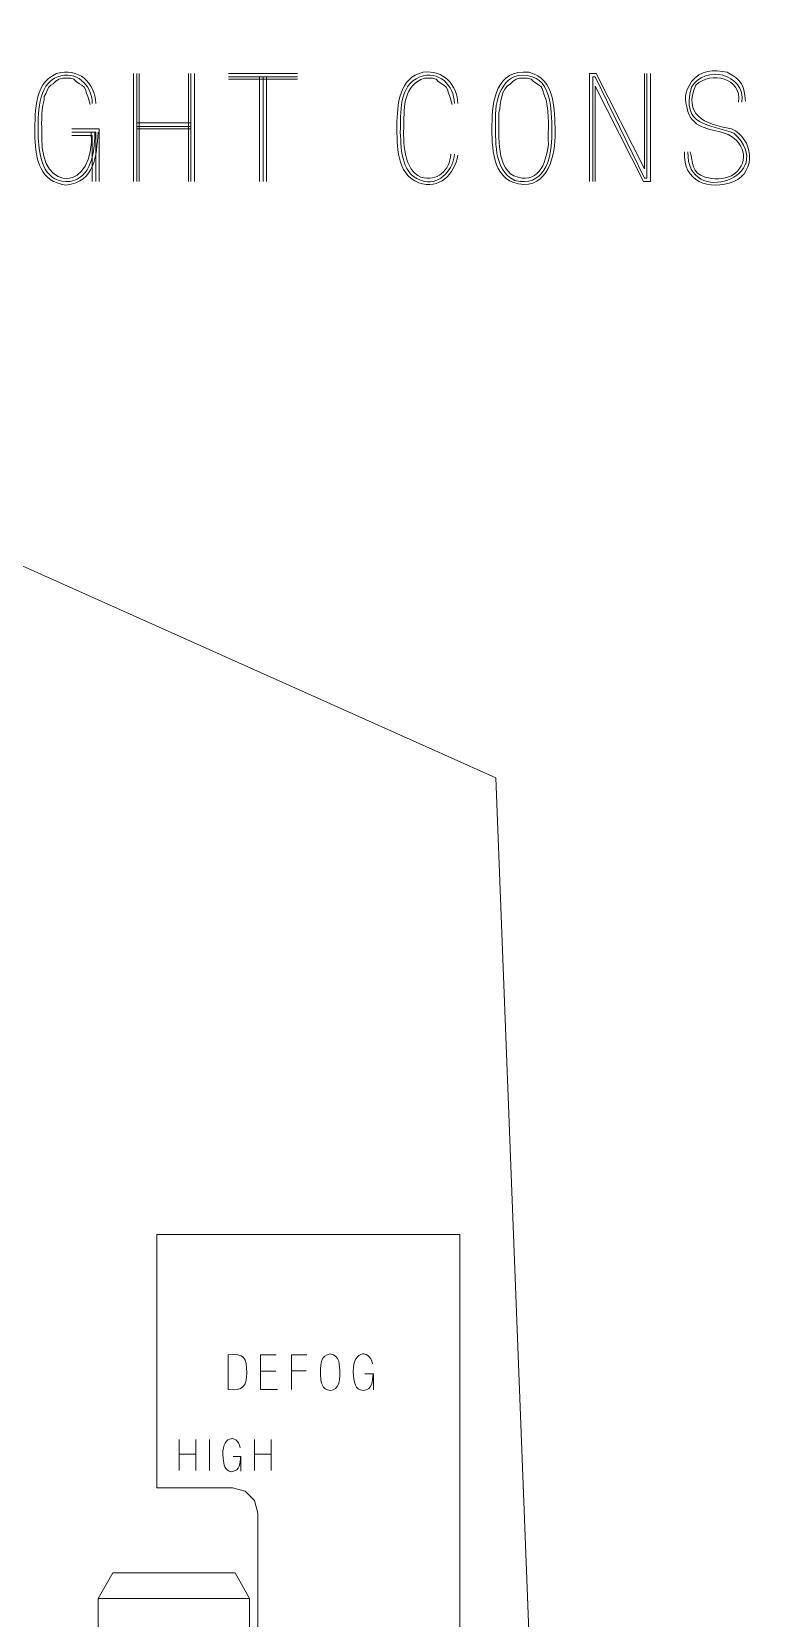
# Model space of a CAD drawing. Header units: millimetres. Extents: x 0.4 to 14.3, y 0.4 to 10.4.
# Drawn here: x 9.654 to 10.611, y 7.843 to 9.87 of the extents above; entities that cross this region are included whole.
import ezdxf

# ---------------------------------------------------------------- set-up
doc = ezdxf.new("R2010")
doc.units = ezdxf.units.MM
doc.layers.add('PDF_Geometry', color=7, linetype='Continuous')

msp = doc.modelspace()

# ---------------------------------------------------------------- linework, layer by layer
at = {"layer": 'PDF_Geometry', "lineweight": 15}
for points in [[(10.3665, 5.8443), (10.2475, 8.917), (8.1167, 9.8705), (8.1167, 1.7942), (10.5292, 1.6424), (10.3786, 5.532)], [(9.7842, 9.8171), (9.7842, 9.6789)], [(9.7886, 9.6789), (9.7886, 9.8171)], [(9.7915, 9.6789), (9.7915, 9.8171)], [(9.8547, 9.6789), (9.8547, 9.8171)], [(9.8577, 9.6789), (9.8577, 9.8171)], [(9.8621, 9.6789), (9.8621, 9.8171)], [(9.994, 9.8171), (9.9058, 9.8171)], [(10.4376, 9.8171), (10.4376, 9.6951), (10.3759, 9.8171), (10.3671, 9.8171), (10.3671, 9.6789)], [(10.3715, 9.6789), (10.3715, 9.8127), (10.3744, 9.8127), (10.4376, 9.6834), (10.4406, 9.6834), (10.4406, 9.8171)], [(10.445, 9.8171), (10.445, 9.6789), (10.4361, 9.6789), (10.3744, 9.801), (10.3744, 9.6789)], [(9.67, 9.7833), (9.67, 9.7877), (9.6729, 9.7921), (9.6744, 9.7965), (9.6759, 9.7995), (9.6788, 9.8024), (9.6817, 9.8039), (9.6847, 9.8068), (9.6891, 9.8098), (9.6935, 9.8112), (9.7038, 9.8112), (9.7082, 9.8098), (9.7111, 9.8068), (9.7155, 9.8039), (9.7185, 9.8024), (9.7214, 9.7995), (9.7229, 9.7965), (9.7244, 9.7921), (9.7258, 9.7877), (9.7273, 9.7833), (9.7288, 9.7774)], [(9.994, 9.8127), (9.9058, 9.8127)], [(9.994, 9.8098), (9.9058, 9.8098)], [(9.9455, 9.8127), (9.9455, 9.6789)], [(9.9499, 9.6789), (9.9499, 9.8127)], [(9.9543, 9.6789), (9.9543, 9.8127)], [(10.1915, 9.7774), (10.1901, 9.7833), (10.1886, 9.7877), (10.1871, 9.7921), (10.1857, 9.7965), (10.1842, 9.7995), (10.1812, 9.8024), (10.1783, 9.8039), (10.1739, 9.8068), (10.171, 9.8098), (10.1665, 9.8112), (10.1562, 9.8112)], [(10.2955, 9.8068), (10.2925, 9.8098), (10.2881, 9.8112), (10.2778, 9.8112), (10.2734, 9.8098), (10.269, 9.8068), (10.2661, 9.8039)], [(9.7317, 9.7789), (9.7317, 9.7833)], [(9.7886, 9.7539), (9.8577, 9.7539)], [(9.7053, 9.7466), (9.7405, 9.7466), (9.7405, 9.6789)], [(9.7361, 9.6789), (9.7361, 9.7422), (9.7053, 9.7422)], [(9.7053, 9.7378), (9.7317, 9.7378), (9.7317, 9.6789)], [(9.7347, 9.7422), (9.7347, 9.7348)], [(9.7886, 9.7495), (9.8577, 9.7495)], [(9.7886, 9.7466), (9.8577, 9.7466)], [(9.6538, 6.7598), (10.2015, 6.7598), (10.2015, 8.3333), (9.814, 8.3333), (9.814, 8.0098), (9.9109, 8.0098), (9.927, 8.0055), (9.9388, 7.9937), (9.9432, 7.9775), (9.9432, 7.2451), (9.9388, 7.2289), (9.927, 7.2171), (9.9109, 7.2127), (9.814, 7.2127), (9.814, 6.7598)], [(9.9054, 8.1799), (9.9054, 8.1354)], [(9.9669, 8.1799), (9.9468, 8.1799), (9.9468, 8.1354), (9.9685, 8.1354)], [(10.0057, 8.1799), (9.9861, 8.1799), (9.9861, 8.1354)], [(9.9468, 8.1587), (9.9664, 8.1587)], [(9.9861, 8.1592), (10.0052, 8.1592)], [(10.0802, 8.1556), (10.091, 8.1556), (10.091, 8.1349)], [(9.8428, 8.0717), (9.8428, 8.0317)], [(9.8642, 8.0717), (9.8642, 8.0317)], [(9.8813, 8.0717), (9.8813, 8.0317)], [(9.9388, 8.0717), (9.9388, 8.0317)], [(9.9602, 8.0717), (9.9602, 8.0317)], [(9.8428, 8.0526), (9.8642, 8.0526)], [(9.9119, 8.0498), (9.9217, 8.0498), (9.9217, 8.0312)], [(9.9388, 8.0526), (9.9602, 8.0526)], [(9.9328, 7.8685), (9.9328, 7.78), (9.9246, 7.7717), (9.7474, 7.7717), (9.7391, 7.78), (9.7391, 7.8685), (9.7579, 7.9011), (9.9141, 7.9011), (9.9328, 7.8685), (9.7391, 7.8685)]]:
    msp.add_lwpolyline(points, dxfattribs=at)
for points in [[(9.6861, 9.8171), (9.6546, 9.8036), (9.659, 9.7632), (9.6582, 9.7348)], [(9.7317, 9.7833), (9.7276, 9.8078), (9.7071, 9.8221), (9.6832, 9.8112)], [(9.7361, 9.7789), (9.7352, 9.8051), (9.7139, 9.8255), (9.6861, 9.8171)], [(10.1548, 9.8186), (10.1238, 9.8127), (10.1213, 9.7763), (10.121, 9.751)], [(10.1504, 9.8127), (10.1743, 9.8217), (10.1941, 9.8024), (10.1945, 9.7789)], [(10.1989, 9.7789), (10.1982, 9.8022), (10.1804, 9.8225), (10.1548, 9.8186)], [(10.2896, 9.8186), (10.2481, 9.8232), (10.2426, 9.7824), (10.2425, 9.751)], [(10.294, 9.8127), (10.259, 9.8244), (10.2464, 9.7877), (10.2469, 9.7598)], [(10.3234, 9.7422), (10.3224, 9.77), (10.3242, 9.8111), (10.2896, 9.8186)], [(10.4974, 9.7995), (10.5143, 9.8288), (10.5666, 9.8173), (10.5621, 9.7804)], [(10.543, 9.8186), (10.5259, 9.8223), (10.5093, 9.8215), (10.4974, 9.8068)], [(10.5577, 9.7804), (10.5622, 9.8122), (10.5226, 9.8202), (10.5033, 9.8024)], [(10.5665, 9.7818), (10.5647, 9.8011), (10.5627, 9.8089), (10.543, 9.8186)], [(9.6832, 9.8112), (9.6594, 9.7966), (9.6628, 9.7589), (9.6626, 9.7348)], [(10.1254, 9.7422), (10.1256, 9.7659), (10.1234, 9.8026), (10.1504, 9.8127)], [(10.1562, 9.8112), (10.1295, 9.8019), (10.1303, 9.7759), (10.1298, 9.751)], [(10.2661, 9.8039), (10.2532, 9.797), (10.2545, 9.7794), (10.2514, 9.7672)], [(10.319, 9.7348), (10.3187, 9.7564), (10.3216, 9.8054), (10.294, 9.8127)], [(10.3116, 9.7833), (10.3056, 9.7993), (10.31, 9.7984), (10.2955, 9.8068)], [(10.5518, 9.7407), (10.5202, 9.7529), (10.4837, 9.7495), (10.4974, 9.7995)], [(10.5033, 9.8024), (10.4863, 9.7653), (10.5133, 9.7519), (10.5489, 9.7466)], [(10.4974, 9.8068), (10.4883, 9.791), (10.4881, 9.786), (10.493, 9.7686)], [(9.667, 9.7348), (9.6674, 9.7536), (9.6655, 9.7646), (9.67, 9.7833)], [(10.3146, 9.726), (10.314, 9.7463), (10.3165, 9.7635), (10.3116, 9.7833)], [(10.2469, 9.7598), (10.248, 9.7319), (10.2429, 9.6949), (10.2719, 9.6804)], [(10.2514, 9.7672), (10.252, 9.745), (10.2465, 9.6991), (10.2705, 9.6863)], [(10.493, 9.7686), (10.5003, 9.7451), (10.5239, 9.747), (10.5445, 9.7392)], [(9.6582, 9.7348), (9.6594, 9.707), (9.665, 9.6788), (9.6979, 9.6745)], [(9.6626, 9.7348), (9.664, 9.7115), (9.6681, 9.6806), (9.6979, 9.6789)], [(9.7302, 9.7422), (9.7361, 9.6659), (9.6656, 9.6626), (9.667, 9.7348)], [(9.6979, 9.6745), (9.7358, 9.6793), (9.7364, 9.7109), (9.7391, 9.7422)], [(9.6979, 9.6789), (9.7279, 9.6791), (9.7336, 9.7114), (9.7347, 9.7348)], [(10.121, 9.751), (10.1214, 9.7249), (10.1198, 9.6894), (10.1489, 9.6775)], [(10.1562, 9.6789), (10.1265, 9.6869), (10.1266, 9.7169), (10.1254, 9.7422)], [(10.1298, 9.751), (10.1291, 9.7322), (10.1292, 9.6927), (10.1518, 9.6848)], [(10.2425, 9.751), (10.2424, 9.7243), (10.2423, 9.6825), (10.2763, 9.676)], [(10.2719, 9.6804), (10.308, 9.6711), (10.3184, 9.7064), (10.319, 9.7348)], [(10.2763, 9.676), (10.3148, 9.6691), (10.3235, 9.7134), (10.3234, 9.7422)], [(10.493, 9.7172), (10.4907, 9.6441), (10.6111, 9.6856), (10.5518, 9.7407)], [(10.5445, 9.7392), (10.5676, 9.7273), (10.5717, 9.7008), (10.5489, 9.6863)], [(10.5489, 9.7466), (10.5764, 9.7338), (10.5813, 9.6924), (10.5518, 9.6789)], [(10.1489, 9.6775), (10.1752, 9.6683), (10.195, 9.6882), (10.1989, 9.7127)], [(10.1518, 9.6848), (10.1727, 9.6783), (10.1885, 9.6931), (10.1901, 9.7142)], [(10.1945, 9.7142), (10.1936, 9.6953), (10.1769, 9.6754), (10.1562, 9.6789)], [(10.2705, 9.6863), (10.3009, 9.6743), (10.3116, 9.7008), (10.3146, 9.726)], [(10.5518, 9.6789), (10.5198, 9.6672), (10.4864, 9.6785), (10.4886, 9.7172)], [(10.5151, 9.6848), (10.4975, 9.6895), (10.4994, 9.7035), (10.496, 9.7172)], [(10.5489, 9.6863), (10.5378, 9.6823), (10.5262, 9.681), (10.5151, 9.6848)], [(9.9292, 8.1566), (9.9286, 8.1753), (9.9263, 8.1821), (9.9054, 8.1799)], [(10.0357, 8.1809), (10.0235, 8.179), (10.0239, 8.1687), (10.0233, 8.1587)], [(10.0481, 8.1561), (10.0477, 8.1666), (10.0487, 8.179), (10.0357, 8.1809)], [(10.09, 8.168), (10.0855, 8.1892), (10.0618, 8.1843), (10.0657, 8.153)], [(9.9054, 8.1354), (9.9238, 8.133), (9.929, 8.1396), (9.9292, 8.1566)], [(10.0233, 8.1587), (10.0233, 8.154), (10.0235, 8.1459), (10.0254, 8.1416)], [(10.0357, 8.1339), (10.0477, 8.1357), (10.0476, 8.1463), (10.0481, 8.1561)], [(10.0657, 8.153), (10.0667, 8.1437), (10.067, 8.1359), (10.0781, 8.1339)], [(10.0781, 8.1339), (10.0899, 8.1357), (10.0899, 8.1458), (10.0905, 8.1556)], [(10.0254, 8.1416), (10.0275, 8.1364), (10.0304, 8.1351), (10.0357, 8.1339)], [(9.9207, 8.061), (9.9167, 8.0801), (9.8954, 8.0757), (9.8989, 8.0475)], [(9.9101, 8.0303), (9.9207, 8.0319), (9.9207, 8.0411), (9.9212, 8.0498)], [(9.8989, 8.0475), (9.8998, 8.0391), (9.9001, 8.032), (9.9101, 8.0303)]]:
    msp.add_open_spline(points, degree=3, dxfattribs=at)

doc.saveas('drawing.dxf')
